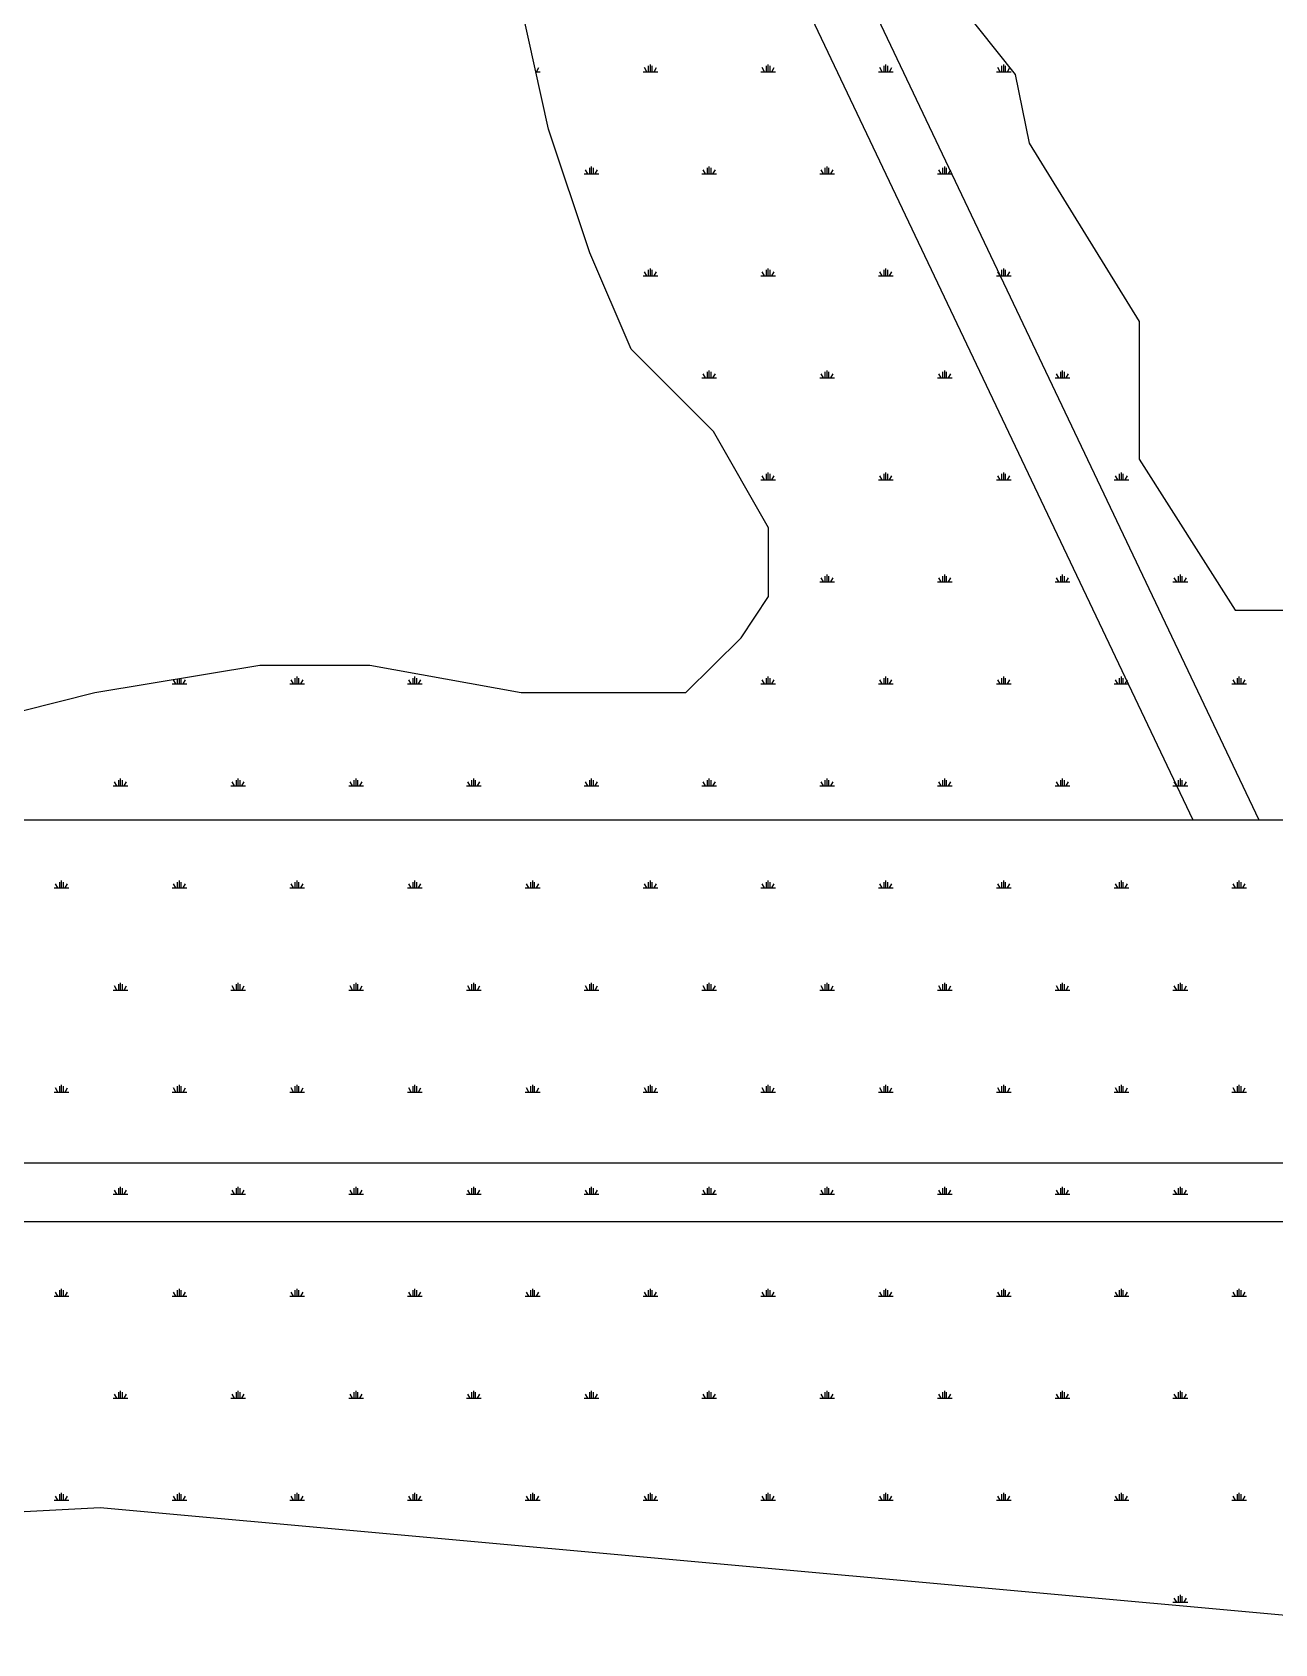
# Model space of a CAD drawing. Extents: x 0 to 23.8, y 0 to 31.4.
# Drawn here: x 13.137 to 15.775, y 15.29 to 18.709 of the extents above; entities that cross this region are included whole.
import ezdxf

# ---------------------------------------------------------------- set-up
doc = ezdxf.new("R2010")
doc.units = 0
doc.header["$LTSCALE"] = 0.39999
doc.header["$MEASUREMENT"] = 0
doc.layers.get('0').update_dxf_attribs({"linetype": 'CONTINUOUS'})
doc.layers.add('STRCTR', color=7, linetype='CONTINUOUS')

# ---------------------------------------------------------------- blocks, each defined once
blk = doc.blocks.new('*X0')
at = {"color": 0, "linetype": 'CONTINUOUS'}
for p, q in [((12.2695, 19.0638), (12.2695, 19.0651)), ((12.272, 19.0526), (12.2812, 19.0526)), ((12.2734, 19.0526), (12.2784, 19.0612)), ((12.5, 19.0526), (12.5312, 19.0526)), ((12.5078, 19.0526), (12.5028, 19.0612)), ((12.5117, 19.0526), (12.5117, 19.0651)), ((12.5156, 19.0526), (12.5156, 19.0682)), ((12.5195, 19.0526), (12.5195, 19.0651)), ((12.5234, 19.0526), (12.5284, 19.0612)), ((12.75, 19.0526), (12.7812, 19.0526)), ((12.7578, 19.0526), (12.7528, 19.0612)), ((12.7617, 19.0526), (12.7617, 19.0651)), ((12.7656, 19.0526), (12.7656, 19.0682)), ((12.7695, 19.0526), (12.7695, 19.0651)), ((12.7734, 19.0526), (12.7784, 19.0612)), ((13, 19.0526), (13.0312, 19.0526)), ((13.0078, 19.0526), (13.0028, 19.0612)), ((13.0117, 19.0526), (13.0117, 19.0651)), ((13.0156, 19.0526), (13.0156, 19.0682)), ((13.0195, 19.0526), (13.0195, 19.0651)), ((13.0234, 19.0526), (13.0284, 19.0612)), ((13.25, 19.0526), (13.2812, 19.0526)), ((13.2578, 19.0526), (13.2528, 19.0612)), ((13.2617, 19.0526), (13.2617, 19.0651)), ((13.2656, 19.0526), (13.2656, 19.0682)), ((13.2695, 19.0526), (13.2695, 19.0651)), ((13.2734, 19.0526), (13.2784, 19.0612)), ((12.3828, 18.8361), (12.3778, 18.8447)), ((12.3867, 18.8361), (12.3867, 18.8486)), ((12.3906, 18.8361), (12.3906, 18.8517)), ((12.3945, 18.8361), (12.3945, 18.8486)), ((12.3984, 18.8361), (12.4034, 18.8447)), ((12.6328, 18.8361), (12.6278, 18.8447)), ((12.6367, 18.8361), (12.6367, 18.8486)), ((12.6406, 18.8361), (12.6406, 18.8517)), ((12.6445, 18.8361), (12.6445, 18.8486)), ((12.6484, 18.8361), (12.6534, 18.8447)), ((12.8828, 18.8361), (12.8778, 18.8447)), ((12.8867, 18.8361), (12.8867, 18.8486)), ((12.8906, 18.8361), (12.8906, 18.8517)), ((12.8945, 18.8361), (12.8945, 18.8486)), ((12.8984, 18.8361), (12.9034, 18.8447)), ((13.1328, 18.8361), (13.1278, 18.8447)), ((13.1367, 18.8361), (13.1367, 18.8486)), ((13.1406, 18.8361), (13.1406, 18.8517)), ((13.1445, 18.8361), (13.1445, 18.8486)), ((13.1484, 18.8361), (13.1534, 18.8447)), ((12.375, 18.8361), (12.4062, 18.8361)), ((12.625, 18.8361), (12.6562, 18.8361)), ((12.875, 18.8361), (12.9062, 18.8361)), ((13.125, 18.8361), (13.1562, 18.8361)), ((12.5, 18.6195), (12.5312, 18.6195)), ((12.5078, 18.6195), (12.5028, 18.6282)), ((12.5117, 18.6195), (12.5117, 18.632)), ((12.5156, 18.6195), (12.5156, 18.6352)), ((12.5195, 18.6195), (12.5195, 18.632)), ((12.5234, 18.6195), (12.5284, 18.6282)), ((12.75, 18.6195), (12.7812, 18.6195)), ((12.7578, 18.6195), (12.7528, 18.6282)), ((12.7617, 18.6195), (12.7617, 18.632)), ((12.7656, 18.6195), (12.7656, 18.6352)), ((12.7695, 18.6195), (12.7695, 18.632)), ((12.7734, 18.6195), (12.7784, 18.6282)), ((13, 18.6195), (13.0312, 18.6195)), ((13.0078, 18.6195), (13.0028, 18.6282)), ((13.0117, 18.6195), (13.0117, 18.632)), ((13.0156, 18.6195), (13.0156, 18.6352)), ((13.0195, 18.6195), (13.0195, 18.632)), ((13.0234, 18.6195), (13.0284, 18.6282)), ((13.25, 18.6195), (13.2812, 18.6195)), ((13.2578, 18.6195), (13.2528, 18.6282)), ((13.2617, 18.6195), (13.2617, 18.632)), ((13.2656, 18.6195), (13.2656, 18.6352)), ((13.2695, 18.6195), (13.2695, 18.632)), ((13.2734, 18.6195), (13.2784, 18.6282)), ((12.625, 18.403), (12.6562, 18.403)), ((12.6328, 18.403), (12.6278, 18.4117)), ((12.6367, 18.403), (12.6367, 18.4155)), ((12.6406, 18.403), (12.6406, 18.4187)), ((12.6445, 18.403), (12.6445, 18.4155)), ((12.6484, 18.403), (12.6534, 18.4117)), ((12.875, 18.403), (12.9062, 18.403)), ((12.8828, 18.403), (12.8778, 18.4117)), ((12.8867, 18.403), (12.8867, 18.4155)), ((12.8906, 18.403), (12.8906, 18.4187)), ((12.8945, 18.403), (12.8945, 18.4155)), ((12.8984, 18.403), (12.9034, 18.4117)), ((13.125, 18.403), (13.1562, 18.403)), ((13.1328, 18.403), (13.1278, 18.4117)), ((13.1367, 18.403), (13.1367, 18.4155)), ((13.1406, 18.403), (13.1406, 18.4187)), ((13.1445, 18.403), (13.1445, 18.4155)), ((13.1484, 18.403), (13.1534, 18.4117)), ((13.375, 18.403), (13.4062, 18.403)), ((13.3828, 18.403), (13.3778, 18.4117)), ((13.3867, 18.403), (13.3867, 18.4155)), ((13.3906, 18.403), (13.3906, 18.4187)), ((13.3945, 18.403), (13.3945, 18.4155)), ((13.3984, 18.403), (13.4034, 18.4117)), ((12.7578, 18.1865), (12.7528, 18.1952)), ((12.7617, 18.1865), (12.7617, 18.199)), ((12.7656, 18.1865), (12.7656, 18.2022)), ((12.7695, 18.1865), (12.7695, 18.199)), ((12.7734, 18.1865), (12.7784, 18.1952)), ((13.0078, 18.1865), (13.0028, 18.1952)), ((13.0117, 18.1865), (13.0117, 18.199)), ((13.0156, 18.1865), (13.0156, 18.2022)), ((13.0195, 18.1865), (13.0195, 18.199)), ((13.0234, 18.1865), (13.0284, 18.1952)), ((13.2578, 18.1865), (13.2528, 18.1952)), ((13.2617, 18.1865), (13.2617, 18.199)), ((13.2656, 18.1865), (13.2656, 18.2022)), ((13.2695, 18.1865), (13.2695, 18.199)), ((13.2734, 18.1865), (13.2784, 18.1952)), ((13.5078, 18.1865), (13.5028, 18.1952)), ((13.5117, 18.1865), (13.5117, 18.199)), ((13.5156, 18.1865), (13.5156, 18.2022)), ((13.5195, 18.1865), (13.5195, 18.199)), ((13.5234, 18.1865), (13.5284, 18.1952)), ((12.75, 18.1865), (12.7812, 18.1865)), ((13, 18.1865), (13.0312, 18.1865)), ((13.25, 18.1865), (13.2812, 18.1865)), ((13.5, 18.1865), (13.5312, 18.1865)), ((12.875, 17.97), (12.9062, 17.97)), ((12.8828, 17.97), (12.8778, 17.9787)), ((12.8867, 17.97), (12.8867, 17.9825)), ((12.8906, 17.97), (12.8906, 17.9857)), ((12.8945, 17.97), (12.8945, 17.9825)), ((12.8984, 17.97), (12.9034, 17.9787)), ((13.125, 17.97), (13.1562, 17.97)), ((13.1328, 17.97), (13.1278, 17.9787)), ((13.1367, 17.97), (13.1367, 17.9825)), ((13.1406, 17.97), (13.1406, 17.9857)), ((13.1445, 17.97), (13.1445, 17.9825)), ((13.1484, 17.97), (13.1534, 17.9787)), ((13.375, 17.97), (13.4062, 17.97)), ((13.3828, 17.97), (13.3778, 17.9787)), ((13.3867, 17.97), (13.3867, 17.9825)), ((13.3906, 17.97), (13.3906, 17.9857)), ((13.3945, 17.97), (13.3945, 17.9825)), ((13.3984, 17.97), (13.4034, 17.9787)), ((13.625, 17.97), (13.6562, 17.97)), ((13.6328, 17.97), (13.6278, 17.9787)), ((13.6367, 17.97), (13.6367, 17.9825)), ((13.6406, 17.97), (13.6406, 17.9857)), ((13.6445, 17.97), (13.6445, 17.9825)), ((13.6484, 17.97), (13.6534, 17.9787)), ((11.5, 17.7535), (11.5312, 17.7535)), ((11.5078, 17.7535), (11.5028, 17.7622)), ((11.5117, 17.7535), (11.5117, 17.7642)), ((11.5156, 17.7535), (11.5156, 17.7649)), ((11.5195, 17.7535), (11.5195, 17.7655)), ((11.5234, 17.7535), (11.5284, 17.7622)), ((11.75, 17.7535), (11.7812, 17.7535)), ((11.7578, 17.7535), (11.7528, 17.7622)), ((11.7617, 17.7535), (11.7617, 17.766)), ((11.7656, 17.7535), (11.7656, 17.7691)), ((11.7695, 17.7535), (11.7695, 17.766)), ((11.7734, 17.7535), (11.7784, 17.7622)), ((12, 17.7535), (12.0312, 17.7535)), ((12.0078, 17.7535), (12.0028, 17.7622)), ((12.0117, 17.7535), (12.0117, 17.766)), ((12.0156, 17.7535), (12.0156, 17.7691)), ((12.0195, 17.7535), (12.0195, 17.766)), ((12.0234, 17.7535), (12.0284, 17.7622)), ((12.75, 17.7535), (12.7812, 17.7535)), ((12.7578, 17.7535), (12.7528, 17.7622)), ((12.7617, 17.7535), (12.7617, 17.766)), ((12.7656, 17.7535), (12.7656, 17.7691)), ((12.7695, 17.7535), (12.7695, 17.766)), ((12.7734, 17.7535), (12.7784, 17.7622)), ((13, 17.7535), (13.0312, 17.7535)), ((13.0078, 17.7535), (13.0028, 17.7622)), ((13.0117, 17.7535), (13.0117, 17.766)), ((13.0156, 17.7535), (13.0156, 17.7691)), ((13.0195, 17.7535), (13.0195, 17.766)), ((13.0234, 17.7535), (13.0284, 17.7622)), ((13.25, 17.7535), (13.2812, 17.7535)), ((13.2578, 17.7535), (13.2528, 17.7622)), ((13.2617, 17.7535), (13.2617, 17.766)), ((13.2656, 17.7535), (13.2656, 17.7691)), ((13.2695, 17.7535), (13.2695, 17.766)), ((13.2734, 17.7535), (13.2784, 17.7622)), ((13.5, 17.7535), (13.5312, 17.7535)), ((13.5078, 17.7535), (13.5028, 17.7622)), ((13.5117, 17.7535), (13.5117, 17.766)), ((13.5156, 17.7535), (13.5156, 17.7691)), ((13.5195, 17.7535), (13.5195, 17.766)), ((13.5234, 17.7535), (13.5284, 17.7622)), ((13.75, 17.7535), (13.7812, 17.7535)), ((13.7578, 17.7535), (13.7528, 17.7622)), ((13.7617, 17.7535), (13.7617, 17.766)), ((13.7656, 17.7535), (13.7656, 17.7691)), ((13.7695, 17.7535), (13.7695, 17.766)), ((13.7734, 17.7535), (13.7784, 17.7622)), ((11.3828, 17.537), (11.3778, 17.5457)), ((11.3867, 17.537), (11.3867, 17.5495)), ((11.3906, 17.537), (11.3906, 17.5526)), ((11.3945, 17.537), (11.3945, 17.5495)), ((11.3984, 17.537), (11.4034, 17.5457)), ((11.6328, 17.537), (11.6278, 17.5457)), ((11.6367, 17.537), (11.6367, 17.5495)), ((11.6406, 17.537), (11.6406, 17.5526)), ((11.6445, 17.537), (11.6445, 17.5495)), ((11.6484, 17.537), (11.6534, 17.5457)), ((11.8828, 17.537), (11.8778, 17.5457)), ((11.8867, 17.537), (11.8867, 17.5495)), ((11.8906, 17.537), (11.8906, 17.5526)), ((11.8945, 17.537), (11.8945, 17.5495)), ((11.8984, 17.537), (11.9034, 17.5457)), ((12.1328, 17.537), (12.1278, 17.5457)), ((12.1367, 17.537), (12.1367, 17.5495)), ((12.1406, 17.537), (12.1406, 17.5526)), ((12.1445, 17.537), (12.1445, 17.5495)), ((12.1484, 17.537), (12.1534, 17.5457)), ((12.3828, 17.537), (12.3778, 17.5457)), ((12.3867, 17.537), (12.3867, 17.5495)), ((12.3906, 17.537), (12.3906, 17.5526)), ((12.3945, 17.537), (12.3945, 17.5495)), ((12.3984, 17.537), (12.4034, 17.5457)), ((12.6328, 17.537), (12.6278, 17.5457)), ((12.6367, 17.537), (12.6367, 17.5495)), ((12.6406, 17.537), (12.6406, 17.5526)), ((12.6445, 17.537), (12.6445, 17.5495)), ((12.6484, 17.537), (12.6534, 17.5457)), ((12.8828, 17.537), (12.8778, 17.5457)), ((12.8867, 17.537), (12.8867, 17.5495)), ((12.8906, 17.537), (12.8906, 17.5526)), ((12.8945, 17.537), (12.8945, 17.5495)), ((12.8984, 17.537), (12.9034, 17.5457)), ((13.1328, 17.537), (13.1278, 17.5457)), ((13.1367, 17.537), (13.1367, 17.5495)), ((13.1406, 17.537), (13.1406, 17.5526)), ((13.1445, 17.537), (13.1445, 17.5495)), ((13.1484, 17.537), (13.1534, 17.5457)), ((13.3828, 17.537), (13.3778, 17.5457)), ((13.3867, 17.537), (13.3867, 17.5495)), ((13.3906, 17.537), (13.3906, 17.5526)), ((13.3945, 17.537), (13.3945, 17.5495)), ((13.3984, 17.537), (13.4034, 17.5457)), ((13.6328, 17.537), (13.6278, 17.5457)), ((13.6367, 17.537), (13.6367, 17.5495)), ((13.6406, 17.537), (13.6406, 17.5526)), ((13.6445, 17.537), (13.6445, 17.5495)), ((13.6484, 17.537), (13.6534, 17.5457)), ((11.375, 17.537), (11.4062, 17.537)), ((11.625, 17.537), (11.6562, 17.537)), ((11.875, 17.537), (11.9062, 17.537)), ((12.125, 17.537), (12.1562, 17.537)), ((12.375, 17.537), (12.4062, 17.537)), ((12.625, 17.537), (12.6562, 17.537)), ((12.875, 17.537), (12.9062, 17.537)), ((13.125, 17.537), (13.1562, 17.537)), ((13.375, 17.537), (13.4062, 17.537)), ((13.625, 17.537), (13.6562, 17.537))]:
    blk.add_line(p, q, dxfattribs=at)
blk = doc.blocks.new('*X1')
at = {"color": 0, "linetype": 'CONTINUOUS'}
for p, q in [((11.25, 17.3205), (11.2812, 17.3205)), ((11.2578, 17.3205), (11.2528, 17.3292)), ((11.2617, 17.3205), (11.2617, 17.333)), ((11.2656, 17.3205), (11.2656, 17.3361)), ((11.2695, 17.3205), (11.2695, 17.333)), ((11.2734, 17.3205), (11.2784, 17.3292)), ((11.5, 17.3205), (11.5312, 17.3205)), ((11.5078, 17.3205), (11.5028, 17.3292)), ((11.5117, 17.3205), (11.5117, 17.333)), ((11.5156, 17.3205), (11.5156, 17.3361)), ((11.5195, 17.3205), (11.5195, 17.333)), ((11.5234, 17.3205), (11.5284, 17.3292)), ((11.75, 17.3205), (11.7812, 17.3205)), ((11.7578, 17.3205), (11.7528, 17.3292)), ((11.7617, 17.3205), (11.7617, 17.333)), ((11.7656, 17.3205), (11.7656, 17.3361)), ((11.7695, 17.3205), (11.7695, 17.333)), ((11.7734, 17.3205), (11.7784, 17.3292)), ((12, 17.3205), (12.0312, 17.3205)), ((12.0078, 17.3205), (12.0028, 17.3292)), ((12.0117, 17.3205), (12.0117, 17.333)), ((12.0156, 17.3205), (12.0156, 17.3361)), ((12.0195, 17.3205), (12.0195, 17.333)), ((12.0234, 17.3205), (12.0284, 17.3292)), ((12.25, 17.3205), (12.2812, 17.3205)), ((12.2578, 17.3205), (12.2528, 17.3292)), ((12.2617, 17.3205), (12.2617, 17.333)), ((12.2656, 17.3205), (12.2656, 17.3361)), ((12.2695, 17.3205), (12.2695, 17.333)), ((12.2734, 17.3205), (12.2784, 17.3292)), ((12.5, 17.3205), (12.5312, 17.3205)), ((12.5078, 17.3205), (12.5028, 17.3292)), ((12.5117, 17.3205), (12.5117, 17.333)), ((12.5156, 17.3205), (12.5156, 17.3361)), ((12.5195, 17.3205), (12.5195, 17.333)), ((12.5234, 17.3205), (12.5284, 17.3292)), ((12.75, 17.3205), (12.7812, 17.3205)), ((12.7578, 17.3205), (12.7528, 17.3292)), ((12.7617, 17.3205), (12.7617, 17.333)), ((12.7656, 17.3205), (12.7656, 17.3361)), ((12.7695, 17.3205), (12.7695, 17.333)), ((12.7734, 17.3205), (12.7784, 17.3292)), ((13, 17.3205), (13.0312, 17.3205)), ((13.0078, 17.3205), (13.0028, 17.3292)), ((13.0117, 17.3205), (13.0117, 17.333)), ((13.0156, 17.3205), (13.0156, 17.3361)), ((13.0195, 17.3205), (13.0195, 17.333)), ((13.0234, 17.3205), (13.0284, 17.3292)), ((13.25, 17.3205), (13.2812, 17.3205)), ((13.2578, 17.3205), (13.2528, 17.3292)), ((13.2617, 17.3205), (13.2617, 17.333)), ((13.2656, 17.3205), (13.2656, 17.3361)), ((13.2695, 17.3205), (13.2695, 17.333)), ((13.2734, 17.3205), (13.2784, 17.3292)), ((13.5, 17.3205), (13.5312, 17.3205)), ((13.5078, 17.3205), (13.5028, 17.3292)), ((13.5117, 17.3205), (13.5117, 17.333)), ((13.5156, 17.3205), (13.5156, 17.3361)), ((13.5195, 17.3205), (13.5195, 17.333)), ((13.5234, 17.3205), (13.5284, 17.3292)), ((13.75, 17.3205), (13.7812, 17.3205)), ((13.7578, 17.3205), (13.7528, 17.3292)), ((13.7617, 17.3205), (13.7617, 17.333)), ((13.7656, 17.3205), (13.7656, 17.3361)), ((13.7695, 17.3205), (13.7695, 17.333)), ((13.7734, 17.3205), (13.7784, 17.3292)), ((11.375, 17.104), (11.4062, 17.104)), ((11.3828, 17.104), (11.3778, 17.1127)), ((11.3867, 17.104), (11.3867, 17.1165)), ((11.3906, 17.104), (11.3906, 17.1196)), ((11.3945, 17.104), (11.3945, 17.1165)), ((11.3984, 17.104), (11.4034, 17.1127)), ((11.625, 17.104), (11.6562, 17.104)), ((11.6328, 17.104), (11.6278, 17.1127)), ((11.6367, 17.104), (11.6367, 17.1165)), ((11.6406, 17.104), (11.6406, 17.1196)), ((11.6445, 17.104), (11.6445, 17.1165)), ((11.6484, 17.104), (11.6534, 17.1127)), ((11.875, 17.104), (11.9062, 17.104)), ((11.8828, 17.104), (11.8778, 17.1127)), ((11.8867, 17.104), (11.8867, 17.1165)), ((11.8906, 17.104), (11.8906, 17.1196)), ((11.8945, 17.104), (11.8945, 17.1165)), ((11.8984, 17.104), (11.9034, 17.1127)), ((12.125, 17.104), (12.1562, 17.104)), ((12.1328, 17.104), (12.1278, 17.1127)), ((12.1367, 17.104), (12.1367, 17.1165)), ((12.1406, 17.104), (12.1406, 17.1196)), ((12.1445, 17.104), (12.1445, 17.1165)), ((12.1484, 17.104), (12.1534, 17.1127)), ((12.375, 17.104), (12.4062, 17.104)), ((12.3828, 17.104), (12.3778, 17.1127)), ((12.3867, 17.104), (12.3867, 17.1165)), ((12.3906, 17.104), (12.3906, 17.1196)), ((12.3945, 17.104), (12.3945, 17.1165)), ((12.3984, 17.104), (12.4034, 17.1127)), ((12.625, 17.104), (12.6562, 17.104)), ((12.6328, 17.104), (12.6278, 17.1127)), ((12.6367, 17.104), (12.6367, 17.1165)), ((12.6406, 17.104), (12.6406, 17.1196)), ((12.6445, 17.104), (12.6445, 17.1165)), ((12.6484, 17.104), (12.6534, 17.1127)), ((12.875, 17.104), (12.9062, 17.104)), ((12.8828, 17.104), (12.8778, 17.1127)), ((12.8867, 17.104), (12.8867, 17.1165)), ((12.8906, 17.104), (12.8906, 17.1196)), ((12.8945, 17.104), (12.8945, 17.1165)), ((12.8984, 17.104), (12.9034, 17.1127)), ((13.125, 17.104), (13.1562, 17.104)), ((13.1328, 17.104), (13.1278, 17.1127)), ((13.1367, 17.104), (13.1367, 17.1165)), ((13.1406, 17.104), (13.1406, 17.1196)), ((13.1445, 17.104), (13.1445, 17.1165)), ((13.1484, 17.104), (13.1534, 17.1127)), ((13.375, 17.104), (13.4062, 17.104)), ((13.3828, 17.104), (13.3778, 17.1127)), ((13.3867, 17.104), (13.3867, 17.1165)), ((13.3906, 17.104), (13.3906, 17.1196)), ((13.3945, 17.104), (13.3945, 17.1165)), ((13.3984, 17.104), (13.4034, 17.1127)), ((13.625, 17.104), (13.6562, 17.104)), ((13.6328, 17.104), (13.6278, 17.1127)), ((13.6367, 17.104), (13.6367, 17.1165)), ((13.6406, 17.104), (13.6406, 17.1196)), ((13.6445, 17.104), (13.6445, 17.1165)), ((13.6484, 17.104), (13.6534, 17.1127)), ((11.2578, 16.8875), (11.2528, 16.8962)), ((11.2617, 16.8875), (11.2617, 16.9)), ((11.2656, 16.8875), (11.2656, 16.9031)), ((11.2695, 16.8875), (11.2695, 16.9)), ((11.2734, 16.8875), (11.2784, 16.8962)), ((11.5078, 16.8875), (11.5028, 16.8962)), ((11.5117, 16.8875), (11.5117, 16.9)), ((11.5156, 16.8875), (11.5156, 16.9031)), ((11.5195, 16.8875), (11.5195, 16.9)), ((11.5234, 16.8875), (11.5284, 16.8962)), ((11.7578, 16.8875), (11.7528, 16.8962)), ((11.7617, 16.8875), (11.7617, 16.9)), ((11.7656, 16.8875), (11.7656, 16.9031)), ((11.7695, 16.8875), (11.7695, 16.9)), ((11.7734, 16.8875), (11.7784, 16.8962)), ((12.0078, 16.8875), (12.0028, 16.8962)), ((12.0117, 16.8875), (12.0117, 16.9)), ((12.0156, 16.8875), (12.0156, 16.9031)), ((12.0195, 16.8875), (12.0195, 16.9)), ((12.0234, 16.8875), (12.0284, 16.8962)), ((12.2578, 16.8875), (12.2528, 16.8962)), ((12.2617, 16.8875), (12.2617, 16.9)), ((12.2656, 16.8875), (12.2656, 16.9031)), ((12.2695, 16.8875), (12.2695, 16.9)), ((12.2734, 16.8875), (12.2784, 16.8962)), ((12.5078, 16.8875), (12.5028, 16.8962)), ((12.5117, 16.8875), (12.5117, 16.9)), ((12.5156, 16.8875), (12.5156, 16.9031)), ((12.5195, 16.8875), (12.5195, 16.9)), ((12.5234, 16.8875), (12.5284, 16.8962)), ((12.7578, 16.8875), (12.7528, 16.8962)), ((12.7617, 16.8875), (12.7617, 16.9)), ((12.7656, 16.8875), (12.7656, 16.9031)), ((12.7695, 16.8875), (12.7695, 16.9)), ((12.7734, 16.8875), (12.7784, 16.8962)), ((13.0078, 16.8875), (13.0028, 16.8962)), ((13.0117, 16.8875), (13.0117, 16.9)), ((13.0156, 16.8875), (13.0156, 16.9031)), ((13.0195, 16.8875), (13.0195, 16.9)), ((13.0234, 16.8875), (13.0284, 16.8962)), ((13.2578, 16.8875), (13.2528, 16.8962)), ((13.2617, 16.8875), (13.2617, 16.9)), ((13.2656, 16.8875), (13.2656, 16.9031)), ((13.2695, 16.8875), (13.2695, 16.9)), ((13.2734, 16.8875), (13.2784, 16.8962)), ((13.5078, 16.8875), (13.5028, 16.8962)), ((13.5117, 16.8875), (13.5117, 16.9)), ((13.5156, 16.8875), (13.5156, 16.9031)), ((13.5195, 16.8875), (13.5195, 16.9)), ((13.5234, 16.8875), (13.5284, 16.8962)), ((13.7578, 16.8875), (13.7528, 16.8962)), ((13.7617, 16.8875), (13.7617, 16.9)), ((13.7656, 16.8875), (13.7656, 16.9031)), ((13.7695, 16.8875), (13.7695, 16.9)), ((13.7734, 16.8875), (13.7784, 16.8962)), ((11.25, 16.8875), (11.2812, 16.8875)), ((11.5, 16.8875), (11.5312, 16.8875)), ((11.75, 16.8875), (11.7812, 16.8875)), ((12, 16.8875), (12.0312, 16.8875)), ((12.25, 16.8875), (12.2812, 16.8875)), ((12.5, 16.8875), (12.5312, 16.8875)), ((12.75, 16.8875), (12.7812, 16.8875)), ((13, 16.8875), (13.0312, 16.8875)), ((13.25, 16.8875), (13.2812, 16.8875)), ((13.5, 16.8875), (13.5312, 16.8875)), ((13.75, 16.8875), (13.7812, 16.8875)), ((11.375, 16.671), (11.4062, 16.671)), ((11.3828, 16.671), (11.3778, 16.6796)), ((11.3867, 16.671), (11.3867, 16.6835)), ((11.3906, 16.671), (11.3906, 16.6866)), ((11.3945, 16.671), (11.3945, 16.6835)), ((11.3984, 16.671), (11.4034, 16.6796)), ((11.625, 16.671), (11.6562, 16.671)), ((11.6328, 16.671), (11.6278, 16.6796)), ((11.6367, 16.671), (11.6367, 16.6835)), ((11.6406, 16.671), (11.6406, 16.6866)), ((11.6445, 16.671), (11.6445, 16.6835)), ((11.6484, 16.671), (11.6534, 16.6796)), ((11.875, 16.671), (11.9062, 16.671)), ((11.8828, 16.671), (11.8778, 16.6796)), ((11.8867, 16.671), (11.8867, 16.6835)), ((11.8906, 16.671), (11.8906, 16.6866)), ((11.8945, 16.671), (11.8945, 16.6835)), ((11.8984, 16.671), (11.9034, 16.6796)), ((12.125, 16.671), (12.1562, 16.671)), ((12.1328, 16.671), (12.1278, 16.6796)), ((12.1367, 16.671), (12.1367, 16.6835)), ((12.1406, 16.671), (12.1406, 16.6866)), ((12.1445, 16.671), (12.1445, 16.6835)), ((12.1484, 16.671), (12.1534, 16.6796)), ((12.375, 16.671), (12.4062, 16.671)), ((12.3828, 16.671), (12.3778, 16.6796)), ((12.3867, 16.671), (12.3867, 16.6835)), ((12.3906, 16.671), (12.3906, 16.6866)), ((12.3945, 16.671), (12.3945, 16.6835)), ((12.3984, 16.671), (12.4034, 16.6796)), ((12.625, 16.671), (12.6562, 16.671)), ((12.6328, 16.671), (12.6278, 16.6796)), ((12.6367, 16.671), (12.6367, 16.6835)), ((12.6406, 16.671), (12.6406, 16.6866)), ((12.6445, 16.671), (12.6445, 16.6835)), ((12.6484, 16.671), (12.6534, 16.6796)), ((12.875, 16.671), (12.9062, 16.671)), ((12.8828, 16.671), (12.8778, 16.6796)), ((12.8867, 16.671), (12.8867, 16.6835)), ((12.8906, 16.671), (12.8906, 16.6866)), ((12.8945, 16.671), (12.8945, 16.6835)), ((12.8984, 16.671), (12.9034, 16.6796)), ((13.125, 16.671), (13.1562, 16.671)), ((13.1328, 16.671), (13.1278, 16.6796)), ((13.1367, 16.671), (13.1367, 16.6835)), ((13.1406, 16.671), (13.1406, 16.6866)), ((13.1445, 16.671), (13.1445, 16.6835)), ((13.1484, 16.671), (13.1534, 16.6796)), ((13.375, 16.671), (13.4062, 16.671)), ((13.3828, 16.671), (13.3778, 16.6796)), ((13.3867, 16.671), (13.3867, 16.6835)), ((13.3906, 16.671), (13.3906, 16.6866)), ((13.3945, 16.671), (13.3945, 16.6835)), ((13.3984, 16.671), (13.4034, 16.6796)), ((13.625, 16.671), (13.6562, 16.671)), ((13.6328, 16.671), (13.6278, 16.6796)), ((13.6367, 16.671), (13.6367, 16.6835)), ((13.6406, 16.671), (13.6406, 16.6866)), ((13.6445, 16.671), (13.6445, 16.6835)), ((13.6484, 16.671), (13.6534, 16.6796)), ((11.25, 16.4545), (11.2812, 16.4545)), ((11.2578, 16.4545), (11.2528, 16.4631)), ((11.2617, 16.4545), (11.2617, 16.467)), ((11.2656, 16.4545), (11.2656, 16.4701)), ((11.2695, 16.4545), (11.2695, 16.467)), ((11.2734, 16.4545), (11.2784, 16.4631)), ((11.5, 16.4545), (11.5312, 16.4545)), ((11.5078, 16.4545), (11.5028, 16.4631)), ((11.5117, 16.4545), (11.5117, 16.467)), ((11.5156, 16.4545), (11.5156, 16.4701)), ((11.5195, 16.4545), (11.5195, 16.467)), ((11.5234, 16.4545), (11.5284, 16.4631)), ((11.75, 16.4545), (11.7812, 16.4545)), ((11.7578, 16.4545), (11.7528, 16.4631)), ((11.7617, 16.4545), (11.7617, 16.467)), ((11.7656, 16.4545), (11.7656, 16.4701)), ((11.7695, 16.4545), (11.7695, 16.467)), ((11.7734, 16.4545), (11.7784, 16.4631)), ((12, 16.4545), (12.0312, 16.4545)), ((12.0078, 16.4545), (12.0028, 16.4631)), ((12.0117, 16.4545), (12.0117, 16.467)), ((12.0156, 16.4545), (12.0156, 16.4701)), ((12.0195, 16.4545), (12.0195, 16.467)), ((12.0234, 16.4545), (12.0284, 16.4631)), ((12.25, 16.4545), (12.2812, 16.4545)), ((12.2578, 16.4545), (12.2528, 16.4631)), ((12.2617, 16.4545), (12.2617, 16.467)), ((12.2656, 16.4545), (12.2656, 16.4701)), ((12.2695, 16.4545), (12.2695, 16.467)), ((12.2734, 16.4545), (12.2784, 16.4631)), ((12.5, 16.4545), (12.5312, 16.4545)), ((12.5078, 16.4545), (12.5028, 16.4631)), ((12.5117, 16.4545), (12.5117, 16.467)), ((12.5156, 16.4545), (12.5156, 16.4701)), ((12.5195, 16.4545), (12.5195, 16.467)), ((12.5234, 16.4545), (12.5284, 16.4631)), ((12.75, 16.4545), (12.7812, 16.4545)), ((12.7578, 16.4545), (12.7528, 16.4631)), ((12.7617, 16.4545), (12.7617, 16.467)), ((12.7656, 16.4545), (12.7656, 16.4701)), ((12.7695, 16.4545), (12.7695, 16.467)), ((12.7734, 16.4545), (12.7784, 16.4631)), ((13, 16.4545), (13.0312, 16.4545)), ((13.0078, 16.4545), (13.0028, 16.4631)), ((13.0117, 16.4545), (13.0117, 16.467)), ((13.0156, 16.4545), (13.0156, 16.4701)), ((13.0195, 16.4545), (13.0195, 16.467)), ((13.0234, 16.4545), (13.0284, 16.4631)), ((13.25, 16.4545), (13.2812, 16.4545)), ((13.2578, 16.4545), (13.2528, 16.4631)), ((13.2617, 16.4545), (13.2617, 16.467)), ((13.2656, 16.4545), (13.2656, 16.4701)), ((13.2695, 16.4545), (13.2695, 16.467)), ((13.2734, 16.4545), (13.2784, 16.4631)), ((13.5, 16.4545), (13.5312, 16.4545)), ((13.5078, 16.4545), (13.5028, 16.4631)), ((13.5117, 16.4545), (13.5117, 16.467)), ((13.5156, 16.4545), (13.5156, 16.4701)), ((13.5195, 16.4545), (13.5195, 16.467)), ((13.5234, 16.4545), (13.5284, 16.4631)), ((13.75, 16.4545), (13.7812, 16.4545)), ((13.7578, 16.4545), (13.7528, 16.4631)), ((13.7617, 16.4545), (13.7617, 16.467)), ((13.7656, 16.4545), (13.7656, 16.4701)), ((13.7695, 16.4545), (13.7695, 16.467)), ((13.7734, 16.4545), (13.7784, 16.4631)), ((11.3828, 16.238), (11.3778, 16.2466)), ((11.3867, 16.238), (11.3867, 16.2505)), ((11.3906, 16.238), (11.3906, 16.2536)), ((11.3945, 16.238), (11.3945, 16.2505)), ((11.3984, 16.238), (11.4034, 16.2466)), ((11.6328, 16.238), (11.6278, 16.2466)), ((11.6367, 16.238), (11.6367, 16.2505)), ((11.6406, 16.238), (11.6406, 16.2536)), ((11.6445, 16.238), (11.6445, 16.2505)), ((11.6484, 16.238), (11.6534, 16.2466)), ((11.8828, 16.238), (11.8778, 16.2466)), ((11.8867, 16.238), (11.8867, 16.2505)), ((11.8906, 16.238), (11.8906, 16.2536)), ((11.8945, 16.238), (11.8945, 16.2505)), ((11.8984, 16.238), (11.9034, 16.2466)), ((12.1328, 16.238), (12.1278, 16.2466)), ((12.1367, 16.238), (12.1367, 16.2505)), ((12.1406, 16.238), (12.1406, 16.2536)), ((12.1445, 16.238), (12.1445, 16.2505)), ((12.1484, 16.238), (12.1534, 16.2466)), ((12.3828, 16.238), (12.3778, 16.2466)), ((12.3867, 16.238), (12.3867, 16.2505)), ((12.3906, 16.238), (12.3906, 16.2536)), ((12.3945, 16.238), (12.3945, 16.2505)), ((12.3984, 16.238), (12.4034, 16.2466)), ((12.6328, 16.238), (12.6278, 16.2466)), ((12.6367, 16.238), (12.6367, 16.2505)), ((12.6406, 16.238), (12.6406, 16.2536)), ((12.6445, 16.238), (12.6445, 16.2505)), ((12.6484, 16.238), (12.6534, 16.2466)), ((12.8828, 16.238), (12.8778, 16.2466)), ((12.8867, 16.238), (12.8867, 16.2505)), ((12.8906, 16.238), (12.8906, 16.2536)), ((12.8945, 16.238), (12.8945, 16.2505)), ((12.8984, 16.238), (12.9034, 16.2466)), ((13.1328, 16.238), (13.1278, 16.2466)), ((13.1367, 16.238), (13.1367, 16.2505)), ((13.1406, 16.238), (13.1406, 16.2536)), ((13.1445, 16.238), (13.1445, 16.2505)), ((13.1484, 16.238), (13.1534, 16.2466)), ((13.3828, 16.238), (13.3778, 16.2466)), ((13.3867, 16.238), (13.3867, 16.2505)), ((13.3906, 16.238), (13.3906, 16.2536)), ((13.3945, 16.238), (13.3945, 16.2505)), ((13.3984, 16.238), (13.4034, 16.2466)), ((13.6328, 16.238), (13.6278, 16.2466)), ((13.6367, 16.238), (13.6367, 16.2505)), ((13.6406, 16.238), (13.6406, 16.2536)), ((13.6445, 16.238), (13.6445, 16.2505)), ((13.6484, 16.238), (13.6534, 16.2466)), ((11.375, 16.238), (11.4062, 16.238)), ((11.625, 16.238), (11.6562, 16.238)), ((11.875, 16.238), (11.9062, 16.238)), ((12.125, 16.238), (12.1562, 16.238)), ((12.375, 16.238), (12.4062, 16.238)), ((12.625, 16.238), (12.6562, 16.238)), ((12.875, 16.238), (12.9062, 16.238)), ((13.125, 16.238), (13.1562, 16.238)), ((13.375, 16.238), (13.4062, 16.238)), ((13.625, 16.238), (13.6562, 16.238)), ((11.25, 16.0215), (11.2812, 16.0215)), ((11.2578, 16.0215), (11.2528, 16.0301)), ((11.2617, 16.0215), (11.2617, 16.034)), ((11.2656, 16.0215), (11.2656, 16.0371)), ((11.2695, 16.0215), (11.2695, 16.034)), ((11.2734, 16.0215), (11.2784, 16.0301)), ((11.5, 16.0215), (11.5312, 16.0215)), ((11.5078, 16.0215), (11.5028, 16.0301)), ((11.5117, 16.0215), (11.5117, 16.034)), ((11.5156, 16.0215), (11.5156, 16.0371)), ((11.5195, 16.0215), (11.5195, 16.034)), ((11.5234, 16.0215), (11.5284, 16.0301)), ((11.75, 16.0215), (11.7812, 16.0215)), ((11.7578, 16.0215), (11.7528, 16.0301)), ((11.7617, 16.0215), (11.7617, 16.034)), ((11.7656, 16.0215), (11.7656, 16.0371)), ((11.7695, 16.0215), (11.7695, 16.034)), ((11.7734, 16.0215), (11.7784, 16.0301)), ((12, 16.0215), (12.0312, 16.0215)), ((12.0078, 16.0215), (12.0028, 16.0301)), ((12.0117, 16.0215), (12.0117, 16.034)), ((12.0156, 16.0215), (12.0156, 16.0371)), ((12.0195, 16.0215), (12.0195, 16.034)), ((12.0234, 16.0215), (12.0284, 16.0301)), ((12.25, 16.0215), (12.2812, 16.0215)), ((12.2578, 16.0215), (12.2528, 16.0301)), ((12.2617, 16.0215), (12.2617, 16.034)), ((12.2656, 16.0215), (12.2656, 16.0371)), ((12.2695, 16.0215), (12.2695, 16.034)), ((12.2734, 16.0215), (12.2784, 16.0301)), ((12.5, 16.0215), (12.5312, 16.0215)), ((12.5078, 16.0215), (12.5028, 16.0301)), ((12.5117, 16.0215), (12.5117, 16.034)), ((12.5156, 16.0215), (12.5156, 16.0371)), ((12.5195, 16.0215), (12.5195, 16.034)), ((12.5234, 16.0215), (12.5284, 16.0301)), ((12.75, 16.0215), (12.7812, 16.0215)), ((12.7578, 16.0215), (12.7528, 16.0301)), ((12.7617, 16.0215), (12.7617, 16.034)), ((12.7656, 16.0215), (12.7656, 16.0371)), ((12.7695, 16.0215), (12.7695, 16.034)), ((12.7734, 16.0215), (12.7784, 16.0301)), ((13, 16.0215), (13.0312, 16.0215)), ((13.0078, 16.0215), (13.0028, 16.0301)), ((13.0117, 16.0215), (13.0117, 16.034)), ((13.0156, 16.0215), (13.0156, 16.0371)), ((13.0195, 16.0215), (13.0195, 16.034)), ((13.0234, 16.0215), (13.0284, 16.0301)), ((13.25, 16.0215), (13.2812, 16.0215)), ((13.2578, 16.0215), (13.2528, 16.0301)), ((13.2617, 16.0215), (13.2617, 16.034)), ((13.2656, 16.0215), (13.2656, 16.0371)), ((13.2695, 16.0215), (13.2695, 16.034)), ((13.2734, 16.0215), (13.2784, 16.0301)), ((13.5, 16.0215), (13.5312, 16.0215)), ((13.5078, 16.0215), (13.5028, 16.0301)), ((13.5117, 16.0215), (13.5117, 16.034)), ((13.5156, 16.0215), (13.5156, 16.0371)), ((13.5195, 16.0215), (13.5195, 16.034)), ((13.5234, 16.0215), (13.5284, 16.0301)), ((13.75, 16.0215), (13.7812, 16.0215)), ((13.7578, 16.0215), (13.7528, 16.0301)), ((13.7617, 16.0215), (13.7617, 16.034)), ((13.7656, 16.0215), (13.7656, 16.0371)), ((13.7695, 16.0215), (13.7695, 16.034)), ((13.7734, 16.0215), (13.7784, 16.0301)), ((13.625, 15.805), (13.6562, 15.805)), ((13.6328, 15.805), (13.6278, 15.8136)), ((13.6367, 15.805), (13.6367, 15.8175)), ((13.6406, 15.805), (13.6406, 15.8206)), ((13.6445, 15.805), (13.6445, 15.8175)), ((13.6484, 15.805), (13.6534, 15.8136))]:
    blk.add_line(p, q, dxfattribs=at)

msp = doc.modelspace()

# ---------------------------------------------------------------- linework, layer by layer
at = {"layer": 'STRCTR', "color": 4, "linetype": 'CONTINUOUS'}
for p, q in [((13.6242, 21.1958), (15.6011, 17.0385)), ((13.7643, 21.1958), (15.7412, 17.0385)), ((5.2674, 17.0385), (20.2713, 17.0385)), ((5.2714, 16.3107), (20.2713, 16.3107)), ((5.2714, 16.1857), (20.2713, 16.1857))]:
    msp.add_line(p, q, dxfattribs=at)
for points in [[(13.0365, 17.2498), (13.27, 17.3081), (13.6203, 17.3664), (13.8538, 17.3664), (14.1749, 17.3081), (14.35, 17.3081), (14.5251, 17.3081), (14.6419, 17.4247), (14.7003, 17.5122), (14.7003, 17.658), (14.5835, 17.862), (14.4084, 18.037), (14.3208, 18.2411), (14.2332, 18.5035), (14.1749, 18.7659), (14.1165, 18.9408), (14.0873, 19.1157), (14.0581, 19.3198), (13.9122, 19.553), (13.7662, 19.7863), (13.5619, 20.1653), (13.3868, 20.3694), (13.2992, 20.5152), (13.1241, 20.5443)], [(15.1075, 18.7659), (15.2242, 18.6201), (15.2534, 18.4743), (15.4869, 18.0953), (15.4869, 17.8037), (15.6912, 17.483), (15.808, 17.483), (15.9539, 17.4539), (16.0415, 17.5122), (16.1875, 17.6871), (16.1875, 17.9204), (16.3334, 18.1536), (16.421, 18.3868), (16.6253, 18.5909), (16.7128, 18.8242)]]:
    msp.add_lwpolyline(points, dxfattribs=at)
msp.add_polyline3d([(5.2714, 15.5517, 0), (9.625, 15.3864, 0), (13.2811, 15.5794, 0), (16.4685, 15.2899, 0), (20.2713, 15.5311, 0), (20.2184, 15.5311, 0)], dxfattribs=at)

# ---------------------------------------------------------------- block references
for name in ['*X1', '*X0']:
    msp.add_blockref(name, (1.934, -0.4269), dxfattribs=at)

doc.saveas('drawing.dxf')
